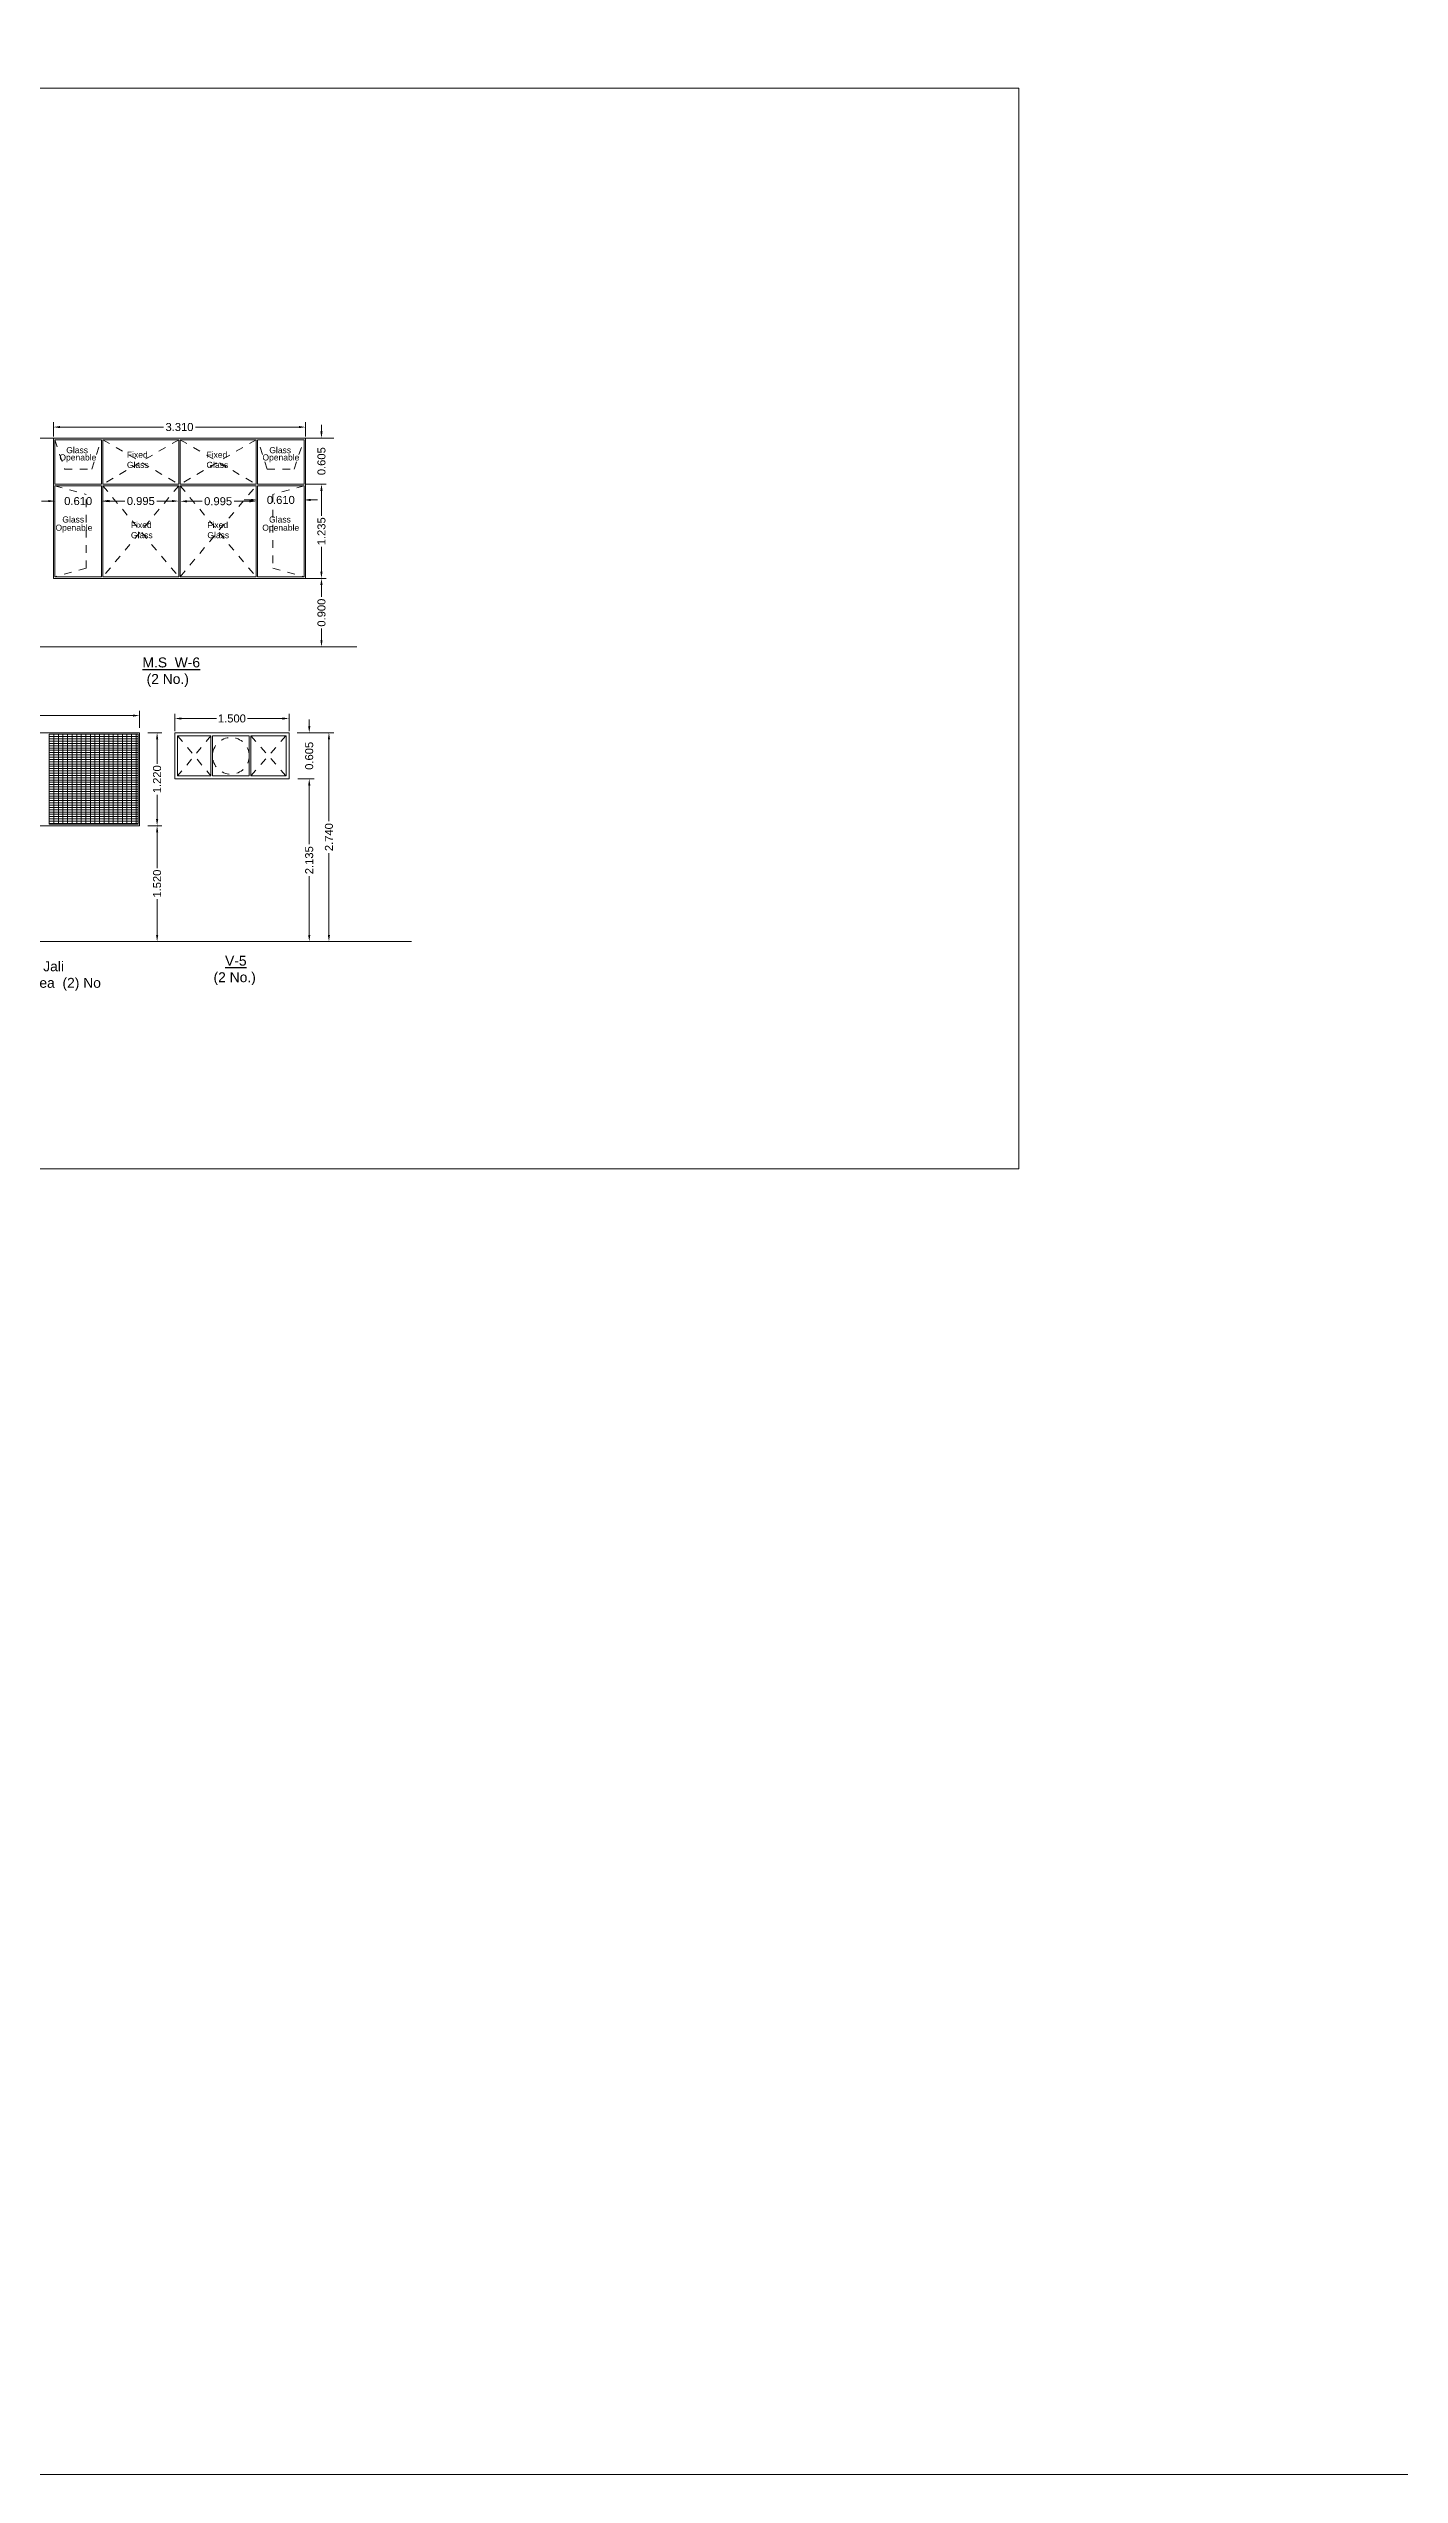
# Model space of a CAD drawing. Header units: millimetres. Extents: x 1898 to 3725, y 783 to 1532.
# Drawn here: x 3077.68 to 3095.41, y 1006.78 to 1038.62 of the extents above; entities that cross this region are included whole.
import ezdxf

# ---------------------------------------------------------------- set-up
doc = ezdxf.new("R2010")
doc.units = ezdxf.units.MM
doc.linetypes.add('DASHED', pattern=[0.75, 0.5, -0.25])
doc.linetypes.add('DASHED2', pattern=[0.375, 0.25, -0.125])
doc.layers.get('Defpoints').update_dxf_attribs({"lineweight": 15})
for name, color, linetype, lineweight in [('dim.1', 6, 'Continuous', 18), ('FLOOR FINISH', 10, 'Continuous', 15), ('HIDDEN-2', 1, 'DASHED2', 9), ('Jali', 40, 'Continuous', 5), ('TEXT', 7, 'Continuous', 15), ('Text-2', 180, 'Continuous', 25), ('Ventilator', 4, 'DASHED', 18), ('Window n door', 150, 'Continuous', 15)]:
    doc.layers.add(name, color=color, linetype=linetype, lineweight=lineweight)
doc.styles.add('L120', font='arial.ttf', dxfattribs={"height": 0.6})
doc.styles.add('Tabrej', font='arial.ttf')
doc.dimstyles.new('DIMEN', dxfattribs={"dimtxt": 0.3, "dimasz": 0.25, "dimexe": 0.18, "dimexo": 0.0625, "dimgap": 0.09, "dimtad": 0, "dimdec": 3, "dimzin": 0, "dimdsep": 46, "dimtxsty": 'Tabrej', "dimcen": 0, "dimclrd": 256, "dimclre": 256, "dimclrt": 7, "dimadec": 0, "dimazin": 0, "dimtfac": 1, "dimtdec": 3, "dimtofl": 0, "dimtmove": 0, "dimatfit": 1, "dimfxl": 0, "dimtolj": 1, "dimtzin": 0, "dimlwd": -1, "dimlwe": -1, "dimarcsym": 0})

# ---------------------------------------------------------------- blocks, each defined once
blk = doc.blocks.new('*D552')
at = {"layer": 'Defpoints', "color": 0, "lineweight": 15, "ltscale": 0.05, "transparency": 16777216}
for p in [(3075.3, 1029.686), (3078.875, 1029.869), (3078.875, 1029.686)]:
    blk.add_point(p, dxfattribs=at)
at = {"layer": 'dim.1', "ltscale": 0.05, "transparency": 16777216}
for p, q in [((3075.3, 1029.708), (3075.3, 1029.932)), ((3075.387, 1029.869), (3076.919, 1029.869)), ((3078.787, 1029.869), (3077.255, 1029.869)), ((3078.875, 1029.708), (3078.875, 1029.932))]:
    blk.add_line(p, q, dxfattribs=at)
at = {"layer": 'dim.1', "lineweight": 15, "ltscale": 0.05, "transparency": 16777216}
for points in [[(3075.387, 1029.884), (3075.387, 1029.855), (3075.3, 1029.869)], [(3078.787, 1029.884), (3078.787, 1029.855), (3078.875, 1029.869)]]:
    blk.add_solid(points, dxfattribs=at)
at = {"layer": 'dim.1', "color": 7, "ltscale": 0.05, "transparency": 16777216, "insert": (3077.087, 1029.869), "char_height": 0.105, "attachment_point": 5, "style": 'Tabrej'}
blk.add_mtext('\\A1;3.35', dxfattribs=at)
blk = doc.blocks.new('*D553')
at = {"layer": 'Defpoints', "color": 0, "lineweight": 15, "ltscale": 0.05, "transparency": 16777216}
for p in [(3078.964, 1029.644), (3079.105, 1029.644), (3078.964, 1028.424)]:
    blk.add_point(p, dxfattribs=at)
at = {"layer": 'dim.1', "ltscale": 0.05, "transparency": 16777216}
for p, q in [((3078.985, 1029.644), (3079.168, 1029.644)), ((3079.105, 1029.556), (3079.105, 1029.237)), ((3079.105, 1028.511), (3079.105, 1028.83)), ((3078.985, 1028.424), (3079.168, 1028.424))]:
    blk.add_line(p, q, dxfattribs=at)
at = {"layer": 'dim.1', "lineweight": 15, "ltscale": 0.05, "transparency": 16777216}
for points in [[(3079.091, 1029.556), (3079.12, 1029.556), (3079.105, 1029.644)], [(3079.091, 1028.511), (3079.12, 1028.511), (3079.105, 1028.424)]]:
    blk.add_solid(points, dxfattribs=at)
at = {"layer": 'dim.1', "color": 7, "ltscale": 0.05, "transparency": 16777216, "insert": (3079.105, 1029.034), "char_height": 0.105, "attachment_point": 5, "rotation": 90, "style": 'Tabrej'}
blk.add_mtext('\\A1;1.220', dxfattribs=at)
blk = doc.blocks.new('*D555')
at = {"layer": 'Defpoints', "color": 0, "lineweight": 15, "ltscale": 0.05, "transparency": 16777216}
for p in [(3079.105, 1028.424), (3078.875, 1026.904), (3079.105, 1026.904)]:
    blk.add_point(p, dxfattribs=at)
at = {"layer": 'dim.1', "ltscale": 0.05, "transparency": 16777216}
for p, q in [((3079.083, 1028.424), (3079.042, 1028.424)), ((3079.105, 1028.336), (3079.105, 1027.867)), ((3079.105, 1026.991), (3079.105, 1027.46)), ((3078.896, 1026.904), (3079.168, 1026.904))]:
    blk.add_line(p, q, dxfattribs=at)
at = {"layer": 'dim.1', "lineweight": 15, "ltscale": 0.05, "transparency": 16777216}
for points in [[(3079.091, 1028.336), (3079.12, 1028.336), (3079.105, 1028.424)], [(3079.091, 1026.991), (3079.12, 1026.991), (3079.105, 1026.904)]]:
    blk.add_solid(points, dxfattribs=at)
at = {"layer": 'dim.1', "color": 7, "ltscale": 0.05, "transparency": 16777216, "insert": (3079.105, 1027.664), "char_height": 0.105, "attachment_point": 5, "rotation": 90, "style": 'Tabrej'}
blk.add_mtext('\\A1;1.520', dxfattribs=at)
blk = doc.blocks.new('*D563')
at = {"layer": 'Defpoints', "color": 0, "lineweight": 15, "ltscale": 0.05, "transparency": 16777216}
for p in [(3080.92, 1029.644), (3080.929, 1029.039), (3081.102, 1029.039)]:
    blk.add_point(p, dxfattribs=at)
at = {"layer": 'dim.1', "ltscale": 0.05, "transparency": 16777216}
for p, q in [((3081.102, 1029.731), (3081.102, 1029.819)), ((3080.942, 1029.644), (3081.165, 1029.644)), ((3080.951, 1029.039), (3081.165, 1029.039)), ((3081.102, 1028.951), (3081.102, 1028.864))]:
    blk.add_line(p, q, dxfattribs=at)
at = {"layer": 'dim.1', "lineweight": 15, "ltscale": 0.05, "transparency": 16777216}
for points in [[(3081.088, 1029.731), (3081.117, 1029.731), (3081.102, 1029.644)], [(3081.088, 1028.951), (3081.117, 1028.951), (3081.102, 1029.039)]]:
    blk.add_solid(points, dxfattribs=at)
at = {"layer": 'dim.1', "color": 7, "ltscale": 0.05, "transparency": 16777216, "insert": (3081.102, 1029.341), "char_height": 0.105, "attachment_point": 5, "rotation": 90, "style": 'Tabrej'}
blk.add_mtext('\\A1;0.605', dxfattribs=at)
blk = doc.blocks.new('*D564')
at = {"layer": 'Defpoints', "color": 0, "lineweight": 15, "ltscale": 0.05, "transparency": 16777216}
for p in [(3080.837, 1029.831), (3079.337, 1029.644), (3080.837, 1029.644)]:
    blk.add_point(p, dxfattribs=at)
at = {"layer": 'dim.1', "ltscale": 0.05, "transparency": 16777216}
for p, q in [((3079.337, 1029.665), (3079.337, 1029.894)), ((3079.424, 1029.831), (3079.883, 1029.831)), ((3080.749, 1029.831), (3080.29, 1029.831)), ((3080.837, 1029.665), (3080.837, 1029.894))]:
    blk.add_line(p, q, dxfattribs=at)
at = {"layer": 'dim.1', "lineweight": 15, "ltscale": 0.05, "transparency": 16777216}
for points in [[(3079.424, 1029.845), (3079.424, 1029.816), (3079.337, 1029.831)], [(3080.749, 1029.845), (3080.749, 1029.816), (3080.837, 1029.831)]]:
    blk.add_solid(points, dxfattribs=at)
at = {"layer": 'dim.1', "color": 7, "ltscale": 0.05, "transparency": 16777216, "insert": (3080.087, 1029.831), "char_height": 0.105, "attachment_point": 5, "style": 'Tabrej'}
blk.add_mtext('\\A1;1.500', dxfattribs=at)
blk = doc.blocks.new('*D565')
at = {"layer": 'Defpoints', "color": 0, "lineweight": 15, "ltscale": 0.05, "transparency": 16777216}
for p in [(3080.929, 1029.039), (3080.807, 1026.904), (3081.102, 1026.904)]:
    blk.add_point(p, dxfattribs=at)
at = {"layer": 'dim.1', "ltscale": 0.05, "transparency": 16777216}
for p, q in [((3080.951, 1029.039), (3081.165, 1029.039)), ((3081.102, 1028.951), (3081.102, 1028.181)), ((3081.102, 1026.991), (3081.102, 1027.761)), ((3080.828, 1026.904), (3081.165, 1026.904))]:
    blk.add_line(p, q, dxfattribs=at)
at = {"layer": 'dim.1', "lineweight": 15, "ltscale": 0.05, "transparency": 16777216}
for points in [[(3081.088, 1028.951), (3081.117, 1028.951), (3081.102, 1029.039)], [(3081.088, 1026.991), (3081.117, 1026.991), (3081.102, 1026.904)]]:
    blk.add_solid(points, dxfattribs=at)
at = {"layer": 'dim.1', "color": 7, "ltscale": 0.05, "transparency": 16777216, "insert": (3081.102, 1027.971), "char_height": 0.105, "attachment_point": 5, "rotation": 90, "style": 'Tabrej'}
blk.add_mtext('\\A1;2.135', dxfattribs=at)
blk = doc.blocks.new('*D566')
at = {"layer": 'Defpoints', "color": 0, "lineweight": 15, "ltscale": 0.05, "transparency": 16777216}
for p in [(3080.95, 1029.644), (3081.361, 1026.904), (3081.361, 1026.904)]:
    blk.add_point(p, dxfattribs=at)
at = {"layer": 'dim.1', "ltscale": 0.05, "transparency": 16777216}
for p, q in [((3080.972, 1029.644), (3081.424, 1029.644)), ((3081.361, 1029.556), (3081.361, 1028.483)), ((3081.361, 1026.991), (3081.361, 1028.064)), ((3081.339, 1026.904), (3081.298, 1026.904))]:
    blk.add_line(p, q, dxfattribs=at)
at = {"layer": 'dim.1', "lineweight": 15, "ltscale": 0.05, "transparency": 16777216}
for points in [[(3081.346, 1029.556), (3081.375, 1029.556), (3081.361, 1029.644)], [(3081.346, 1026.991), (3081.375, 1026.991), (3081.361, 1026.904)]]:
    blk.add_solid(points, dxfattribs=at)
at = {"layer": 'dim.1', "color": 7, "ltscale": 0.05, "transparency": 16777216, "insert": (3081.361, 1028.274), "char_height": 0.105, "attachment_point": 5, "rotation": 90, "style": 'Tabrej'}
blk.add_mtext('\\A1;2.740', dxfattribs=at)
blk = doc.blocks.new('*D567')
at = {"layer": 'Defpoints', "color": 0, "lineweight": 15, "ltscale": 0.05, "transparency": 16777216}
for p in [(3077.744, 1033.656), (3077.744, 1033.51), (3081.054, 1033.51)]:
    blk.add_point(p, dxfattribs=at)
at = {"layer": 'dim.1', "ltscale": 0.05, "transparency": 16777216}
for p, q in [((3077.744, 1033.532), (3077.744, 1033.719)), ((3077.831, 1033.656), (3079.19, 1033.656)), ((3080.966, 1033.656), (3079.607, 1033.656)), ((3081.054, 1033.532), (3081.054, 1033.719))]:
    blk.add_line(p, q, dxfattribs=at)
at = {"layer": 'dim.1', "lineweight": 15, "ltscale": 0.05, "transparency": 16777216}
for points in [[(3077.831, 1033.67), (3077.831, 1033.641), (3077.744, 1033.656)], [(3080.966, 1033.67), (3080.966, 1033.641), (3081.054, 1033.656)]]:
    blk.add_solid(points, dxfattribs=at)
at = {"layer": 'dim.1', "color": 7, "ltscale": 0.05, "transparency": 16777216, "insert": (3079.399, 1033.656), "char_height": 0.105, "attachment_point": 5, "style": 'Tabrej'}
blk.add_mtext('\\A1;3.310', dxfattribs=at)
blk = doc.blocks.new('*D568')
at = {"layer": 'Defpoints', "color": 0, "lineweight": 15, "ltscale": 0.05, "transparency": 16777216}
for p in [(3079.409, 1032.885), (3080.404, 1032.885), (3079.409, 1032.682)]:
    blk.add_point(p, dxfattribs=at)
at = {"layer": 'dim.1', "ltscale": 0.05, "transparency": 16777216}
for p, q in [((3079.409, 1032.863), (3079.409, 1032.619)), ((3079.496, 1032.682), (3079.697, 1032.682)), ((3080.316, 1032.682), (3080.115, 1032.682)), ((3080.404, 1032.863), (3080.404, 1032.619))]:
    blk.add_line(p, q, dxfattribs=at)
at = {"layer": 'dim.1', "lineweight": 15, "ltscale": 0.05, "transparency": 16777216}
for points in [[(3079.496, 1032.696), (3079.496, 1032.667), (3079.409, 1032.682)], [(3080.316, 1032.696), (3080.316, 1032.667), (3080.404, 1032.682)]]:
    blk.add_solid(points, dxfattribs=at)
at = {"layer": 'dim.1', "color": 7, "ltscale": 0.05, "transparency": 16777216, "insert": (3079.906, 1032.682), "char_height": 0.105, "attachment_point": 5, "style": 'Tabrej'}
blk.add_mtext('\\A1;0.995', dxfattribs=at)
blk = doc.blocks.new('*D569')
at = {"layer": 'Defpoints', "color": 0, "lineweight": 15, "ltscale": 0.05, "transparency": 16777216}
for p in [(3078.394, 1032.685), (3078.394, 1032.685), (3079.389, 1032.685)]:
    blk.add_point(p, dxfattribs=at)
at = {"layer": 'dim.1', "ltscale": 0.05, "transparency": 16777216}
for p, q in [((3078.394, 1032.707), (3078.394, 1032.748)), ((3078.481, 1032.685), (3078.682, 1032.685)), ((3079.301, 1032.685), (3079.1, 1032.685)), ((3079.389, 1032.663), (3079.389, 1032.622))]:
    blk.add_line(p, q, dxfattribs=at)
at = {"layer": 'dim.1', "lineweight": 15, "ltscale": 0.05, "transparency": 16777216}
for points in [[(3078.481, 1032.699), (3078.481, 1032.67), (3078.394, 1032.685)], [(3079.301, 1032.699), (3079.301, 1032.67), (3079.389, 1032.685)]]:
    blk.add_solid(points, dxfattribs=at)
at = {"layer": 'dim.1', "color": 7, "ltscale": 0.05, "transparency": 16777216, "insert": (3078.891, 1032.685), "char_height": 0.105, "attachment_point": 5, "style": 'Tabrej'}
blk.add_mtext('\\A1;0.995', dxfattribs=at)
blk = doc.blocks.new('*D570')
at = {"layer": 'Defpoints', "color": 0, "lineweight": 15, "ltscale": 0.05, "transparency": 16777216}
for p in [(3081.054, 1031.67), (3081.054, 1030.77), (3081.263, 1030.77)]:
    blk.add_point(p, dxfattribs=at)
at = {"layer": 'dim.1', "ltscale": 0.05, "transparency": 16777216}
for p, q in [((3081.075, 1031.67), (3081.326, 1031.67)), ((3081.263, 1031.583), (3081.263, 1031.429)), ((3081.263, 1030.858), (3081.263, 1031.012)), ((3081.075, 1030.77), (3081.326, 1030.77))]:
    blk.add_line(p, q, dxfattribs=at)
at = {"layer": 'dim.1', "lineweight": 15, "ltscale": 0.05, "transparency": 16777216}
for points in [[(3081.248, 1031.583), (3081.277, 1031.583), (3081.263, 1031.67)], [(3081.248, 1030.858), (3081.277, 1030.858), (3081.263, 1030.77)]]:
    blk.add_solid(points, dxfattribs=at)
at = {"layer": 'dim.1', "color": 7, "ltscale": 0.05, "transparency": 16777216, "insert": (3081.263, 1031.22), "char_height": 0.105, "attachment_point": 5, "rotation": 90, "style": 'Tabrej'}
blk.add_mtext('\\A1;0.900', dxfattribs=at)
blk = doc.blocks.new('*D571')
at = {"layer": 'Defpoints', "color": 0, "lineweight": 15, "ltscale": 0.05, "transparency": 16777216}
for p in [(3080.424, 1032.699), (3081.034, 1032.699), (3081.034, 1032.68)]:
    blk.add_point(p, dxfattribs=at)
at = {"layer": 'dim.1', "ltscale": 0.05, "transparency": 16777216}
for p, q in [((3080.336, 1032.699), (3080.249, 1032.699)), ((3080.424, 1032.678), (3080.424, 1032.636)), ((3081.034, 1032.702), (3081.034, 1032.762)), ((3081.121, 1032.699), (3081.209, 1032.699))]:
    blk.add_line(p, q, dxfattribs=at)
at = {"layer": 'dim.1', "lineweight": 15, "ltscale": 0.05, "transparency": 16777216}
for points in [[(3080.336, 1032.714), (3080.336, 1032.685), (3080.424, 1032.699)], [(3081.121, 1032.714), (3081.121, 1032.685), (3081.034, 1032.699)]]:
    blk.add_solid(points, dxfattribs=at)
at = {"layer": 'dim.1', "color": 7, "ltscale": 0.05, "transparency": 16777216, "insert": (3080.729, 1032.699), "char_height": 0.105, "attachment_point": 5, "style": 'Tabrej'}
blk.add_mtext('\\A1;0.610', dxfattribs=at)
blk = doc.blocks.new('*D572')
at = {"layer": 'Defpoints', "color": 0, "lineweight": 15, "ltscale": 0.05, "transparency": 16777216}
for p in [(3077.764, 1032.684), (3077.764, 1032.68), (3078.374, 1032.684)]:
    blk.add_point(p, dxfattribs=at)
at = {"layer": 'dim.1', "ltscale": 0.05, "transparency": 16777216}
for p, q in [((3077.676, 1032.684), (3077.589, 1032.684)), ((3077.764, 1032.702), (3077.764, 1032.747)), ((3078.374, 1032.706), (3078.374, 1032.747)), ((3078.461, 1032.684), (3078.549, 1032.684))]:
    blk.add_line(p, q, dxfattribs=at)
at = {"layer": 'dim.1', "lineweight": 15, "ltscale": 0.05, "transparency": 16777216}
for points in [[(3077.676, 1032.699), (3077.676, 1032.67), (3077.764, 1032.684)], [(3078.461, 1032.699), (3078.461, 1032.67), (3078.374, 1032.684)]]:
    blk.add_solid(points, dxfattribs=at)
at = {"layer": 'dim.1', "color": 7, "ltscale": 0.05, "transparency": 16777216, "insert": (3078.069, 1032.684), "char_height": 0.105, "attachment_point": 5, "style": 'Tabrej'}
blk.add_mtext('\\A1;0.610', dxfattribs=at)
blk = doc.blocks.new('*D575')
at = {"layer": 'Defpoints', "color": 0, "lineweight": 15, "ltscale": 0.05, "transparency": 16777216}
for p in [(3081.034, 1032.905), (3081.034, 1031.67), (3081.263, 1031.67)]:
    blk.add_point(p, dxfattribs=at)
at = {"layer": 'dim.1', "ltscale": 0.05, "transparency": 16777216}
for p, q in [((3081.055, 1032.905), (3081.326, 1032.905)), ((3081.263, 1032.818), (3081.263, 1032.492)), ((3081.263, 1031.758), (3081.263, 1032.084)), ((3081.055, 1031.67), (3081.326, 1031.67))]:
    blk.add_line(p, q, dxfattribs=at)
at = {"layer": 'dim.1', "lineweight": 15, "ltscale": 0.05, "transparency": 16777216}
for points in [[(3081.248, 1032.818), (3081.277, 1032.818), (3081.263, 1032.905)], [(3081.248, 1031.758), (3081.277, 1031.758), (3081.263, 1031.67)]]:
    blk.add_solid(points, dxfattribs=at)
at = {"layer": 'dim.1', "color": 7, "ltscale": 0.05, "transparency": 16777216, "insert": (3081.263, 1032.288), "char_height": 0.105, "attachment_point": 5, "rotation": 90, "style": 'Tabrej'}
blk.add_mtext('\\A1;1.235', dxfattribs=at)
blk = doc.blocks.new('*D576')
at = {"layer": 'Defpoints', "color": 0, "lineweight": 15, "ltscale": 0.05, "transparency": 16777216}
for p in [(3081.11, 1033.51), (3081.263, 1033.51), (3081.104, 1032.905)]:
    blk.add_point(p, dxfattribs=at)
at = {"layer": 'dim.1', "ltscale": 0.05, "transparency": 16777216}
for p, q in [((3081.132, 1033.51), (3081.326, 1033.51)), ((3081.263, 1033.598), (3081.263, 1033.685)), ((3081.126, 1032.905), (3081.326, 1032.905)), ((3081.263, 1032.818), (3081.263, 1032.73))]:
    blk.add_line(p, q, dxfattribs=at)
at = {"layer": 'dim.1', "lineweight": 15, "ltscale": 0.05, "transparency": 16777216}
for points in [[(3081.248, 1033.598), (3081.277, 1033.598), (3081.263, 1033.51)], [(3081.248, 1032.818), (3081.277, 1032.818), (3081.263, 1032.905)]]:
    blk.add_solid(points, dxfattribs=at)
at = {"layer": 'dim.1', "color": 7, "ltscale": 0.05, "transparency": 16777216, "insert": (3081.263, 1033.208), "char_height": 0.105, "attachment_point": 5, "rotation": 90, "style": 'Tabrej'}
blk.add_mtext('\\A1;0.605', dxfattribs=at)

msp = doc.modelspace()

# ---------------------------------------------------------------- linework, layer by layer
at = {"layer": 'Defpoints', "linetype": 'Continuous'}
for points in [[(3028.2475, 1131.0291), (3181.3992, 1131.0291), (3181.3992, 1006.7848), (3028.2475, 1006.7848)], [(3090.4188, 1038.1049), (3058.7506, 1038.1049), (3058.7506, 1023.9228), (3090.4188, 1023.9228)]]:
    msp.add_lwpolyline(points, close=True, dxfattribs=at)
at = {"layer": 'FLOOR FINISH', "ltscale": 0.05}
for p, q in [((3059.3018, 1033.5103), (3081.4237, 1033.5103)), ((3059.223, 1030.7703), (3081.7263, 1030.7703)), ((3059.8064, 1026.9035), (3082.4464, 1026.9035))]:
    msp.add_line(p, q, dxfattribs=at)
at = {"layer": 'HIDDEN-2', "ltscale": 0.15}
for p, q in [((3077.7635, 1033.4903), (3077.8898, 1033.1053)), ((3078.2472, 1033.1053), (3078.3735, 1033.4903)), ((3078.3935, 1033.4903), (3079.3885, 1032.9053)), ((3079.3885, 1033.4903), (3078.3935, 1032.9053)), ((3079.4085, 1033.4903), (3080.4035, 1032.9053)), ((3080.4035, 1033.4903), (3079.4085, 1032.9053)), ((3080.5498, 1033.1053), (3080.4235, 1033.4903)), ((3080.9033, 1033.1053), (3081.0335, 1033.4903)), ((3077.7635, 1032.8853), (3078.1735, 1032.7707)), ((3077.8898, 1033.1053), (3078.2472, 1033.1053)), ((3078.3935, 1032.8853), (3079.3885, 1031.6903)), ((3079.3885, 1032.8853), (3078.3935, 1031.6903)), ((3079.4085, 1032.8853), (3080.4035, 1031.6903)), ((3079.4085, 1031.6903), (3080.4035, 1032.8853)), ((3080.5498, 1033.1053), (3080.9033, 1033.1053)), ((3081.0335, 1032.8853), (3080.6235, 1032.7707)), ((3078.1735, 1031.8049), (3078.1735, 1032.7707)), ((3080.6235, 1032.7707), (3080.6235, 1031.8049)), ((3078.1735, 1031.8049), (3077.7635, 1031.6903)), ((3080.6235, 1031.8049), (3081.0335, 1031.6903)), ((3079.8121, 1029.6055), (3079.3746, 1029.0765)), ((3079.3746, 1029.6055), (3079.8121, 1029.0765)), ((3080.3346, 1029.6055), (3080.7986, 1029.0765)), ((3080.3346, 1029.0765), (3080.7986, 1029.6055))]:
    msp.add_line(p, q, dxfattribs=at)
msp.add_circle((3080.0733, 1029.341), 0.2412, dxfattribs=at)
at = {"layer": 'Jali'}
for p, q in [((3077.6896, 1029.5935), (3078.8546, 1029.5935)), ((3077.6896, 1029.5635), (3078.8546, 1029.5635)), ((3077.6896, 1029.5335), (3078.8546, 1029.5335)), ((3077.6896, 1029.5035), (3078.8546, 1029.5035)), ((3077.6896, 1029.4735), (3078.8546, 1029.4735)), ((3077.6896, 1029.4435), (3078.8546, 1029.4435)), ((3077.6896, 1029.4135), (3078.8546, 1029.4135)), ((3077.6896, 1029.3835), (3078.8546, 1029.3835)), ((3077.7496, 1029.6235), (3077.7496, 1028.4435)), ((3077.8096, 1029.6235), (3077.8096, 1028.4435)), ((3077.8696, 1029.6235), (3077.8696, 1028.4435)), ((3077.9296, 1029.6235), (3077.9296, 1028.4435)), ((3077.9896, 1029.6235), (3077.9896, 1028.4435)), ((3078.0496, 1029.6235), (3078.0496, 1028.4435)), ((3078.1096, 1029.6235), (3078.1096, 1028.4435)), ((3078.1696, 1029.6235), (3078.1696, 1028.4435)), ((3078.2296, 1029.6235), (3078.2296, 1028.4435)), ((3078.2896, 1029.6235), (3078.2896, 1028.4435)), ((3078.3496, 1029.6235), (3078.3496, 1028.4435)), ((3078.4096, 1029.6235), (3078.4096, 1028.4435)), ((3078.4696, 1029.6235), (3078.4696, 1028.4435)), ((3078.5296, 1029.6235), (3078.5296, 1028.4435)), ((3078.5896, 1029.6235), (3078.5896, 1028.4435)), ((3078.6496, 1029.6235), (3078.6496, 1028.4435)), ((3078.7096, 1029.6235), (3078.7096, 1028.4435)), ((3078.7696, 1029.6235), (3078.7696, 1028.4435)), ((3077.6896, 1029.3535), (3078.8546, 1029.3535)), ((3077.6896, 1029.3235), (3078.8546, 1029.3235)), ((3077.6896, 1029.2935), (3078.8546, 1029.2935)), ((3077.6896, 1029.2635), (3078.8546, 1029.2635)), ((3077.6896, 1029.2335), (3078.8546, 1029.2335)), ((3077.6896, 1029.2035), (3078.8546, 1029.2035)), ((3077.6896, 1029.1735), (3078.8546, 1029.1735)), ((3077.6896, 1029.1435), (3078.8546, 1029.1435)), ((3077.6896, 1029.0235), (3078.8546, 1029.0235)), ((3077.6896, 1028.9935), (3078.8546, 1028.9935)), ((3077.6896, 1028.9635), (3078.8546, 1028.9635)), ((3077.6896, 1028.9335), (3078.8546, 1028.9335)), ((3077.6896, 1028.9035), (3078.8546, 1028.9035)), ((3077.6896, 1028.8735), (3078.8546, 1028.8735)), ((3077.6896, 1028.8435), (3078.8546, 1028.8435)), ((3077.6896, 1028.8135), (3078.8546, 1028.8135)), ((3077.6896, 1028.7835), (3078.8546, 1028.7835)), ((3077.6896, 1028.7535), (3078.8546, 1028.7535)), ((3077.6896, 1028.7235), (3078.8546, 1028.7235)), ((3077.6896, 1028.6935), (3078.8546, 1028.6935)), ((3077.6896, 1028.6635), (3078.8546, 1028.6635)), ((3077.6896, 1028.6335), (3078.8546, 1028.6335)), ((3077.6896, 1028.6035), (3078.8546, 1028.6035)), ((3077.6896, 1028.5735), (3078.8546, 1028.5735)), ((3077.6896, 1028.5435), (3078.8546, 1028.5435)), ((3077.6896, 1028.5135), (3078.8546, 1028.5135)), ((3077.6896, 1028.4835), (3078.8546, 1028.4835)), ((3077.6896, 1028.4535), (3078.8546, 1028.4535))]:
    msp.add_line(p, q, dxfattribs=at)
at = {"layer": 'Ventilator', "linetype": 'Continuous'}
for p, q in [((3077.6896, 1029.6235), (3077.6896, 1028.4435)), ((3078.8296, 1029.6235), (3078.8296, 1028.4435)), ((3079.8121, 1029.6055), (3079.3746, 1029.6055)), ((3079.3746, 1029.6055), (3079.3746, 1029.0765)), ((3079.8121, 1029.6055), (3079.8121, 1029.0765)), ((3080.3146, 1029.6055), (3079.8321, 1029.6055)), ((3079.8321, 1029.6055), (3079.8321, 1029.0765)), ((3080.3146, 1029.0765), (3080.3146, 1029.6055)), ((3080.7986, 1029.6055), (3080.3346, 1029.6055)), ((3080.3346, 1029.0765), (3080.3346, 1029.6055)), ((3080.7986, 1029.0765), (3080.7986, 1029.6055)), ((3077.6896, 1029.1135), (3078.8546, 1029.1135)), ((3077.6896, 1029.0835), (3078.8546, 1029.0835)), ((3077.6896, 1029.0535), (3078.8546, 1029.0535)), ((3079.3746, 1029.0765), (3079.8121, 1029.0765)), ((3079.8321, 1029.0765), (3080.3146, 1029.0765)), ((3080.3346, 1029.0765), (3080.7986, 1029.0765))]:
    msp.add_line(p, q, dxfattribs=at)
for points in [[(3075.2996, 1029.6435), (3078.8746, 1029.6435), (3078.8746, 1028.4235), (3075.2996, 1028.4235)], [(3080.3386, 1029.0385), (3080.8366, 1029.0385), (3080.8366, 1029.6435), (3079.3366, 1029.6435), (3079.3366, 1029.0385)]]:
    msp.add_lwpolyline(points, close=True, dxfattribs=at)
msp.add_lwpolyline([(3077.6896, 1029.6235), (3078.8546, 1029.6235), (3078.8546, 1028.4435), (3077.6896, 1028.4435)], dxfattribs=at)
at = {"layer": 'Window n door', "ltscale": 0.05}
for p, q in [((3077.7635, 1033.4903), (3078.3735, 1033.4903)), ((3077.7635, 1032.9053), (3077.7635, 1033.4903)), ((3078.3735, 1032.9053), (3078.3735, 1033.4903)), ((3078.3935, 1033.4903), (3079.3885, 1033.4903)), ((3078.3935, 1032.9053), (3078.3935, 1033.4903)), ((3079.3885, 1033.4903), (3079.3885, 1032.9053)), ((3079.4085, 1033.4903), (3080.4035, 1033.4903)), ((3079.4085, 1033.4903), (3079.4085, 1032.9053)), ((3080.4035, 1033.4903), (3080.4035, 1032.9053)), ((3080.4235, 1033.4903), (3081.0335, 1033.4903)), ((3080.4235, 1033.4903), (3080.4235, 1032.9053)), ((3081.0335, 1033.4903), (3081.0335, 1032.9053)), ((3077.7635, 1032.9053), (3078.3735, 1032.9053)), ((3077.7635, 1032.8853), (3078.3735, 1032.8853)), ((3077.7635, 1031.6903), (3077.7635, 1032.8853)), ((3078.3735, 1031.6903), (3078.3735, 1032.8853)), ((3078.3935, 1032.9053), (3079.3885, 1032.9053)), ((3078.3935, 1032.8853), (3079.3885, 1032.8853)), ((3078.3935, 1031.6903), (3078.3935, 1032.8853)), ((3079.3885, 1032.8853), (3079.3885, 1031.6903)), ((3079.4085, 1032.9053), (3080.4035, 1032.9053)), ((3079.4085, 1032.8853), (3079.4085, 1031.6903)), ((3079.4085, 1032.8853), (3080.4035, 1032.8853)), ((3080.4035, 1032.8853), (3080.4035, 1031.6903)), ((3080.4235, 1032.9053), (3081.0335, 1032.9053)), ((3080.4235, 1032.8853), (3081.0335, 1032.8853)), ((3080.4235, 1032.8853), (3080.4235, 1031.6903)), ((3081.0335, 1032.8853), (3081.0335, 1031.6903)), ((3078.3735, 1031.6903), (3077.7635, 1031.6903)), ((3079.3885, 1031.6903), (3078.3935, 1031.6903)), ((3080.4035, 1031.6903), (3079.4085, 1031.6903)), ((3081.0335, 1031.6903), (3080.4235, 1031.6903))]:
    msp.add_line(p, q, dxfattribs=at)
msp.add_lwpolyline([(3077.7435, 1033.5103), (3081.0535, 1033.5103), (3081.0535, 1031.6703), (3077.7435, 1031.6703)], close=True, dxfattribs=at)

# ---------------------------------------------------------------- texts
at = {"layer": 'TEXT', "char_height": 0.08, "width": 6.84177, "attachment_point": 1, "rotation": 0, "style": 'L120'}
for s, insert in [('{\\fArial|b0|i0|c0|p34;Openable}', (3077.8225, 1033.2974)), ('{\\fArial|b0|i0|c0|p34;\\PGlass}', (3077.9122, 1033.5264)), ('{\\fArial|b0|i0|c0|p34;Fixed \\PGlass}', (3078.7088, 1033.3329)), ('{\\fArial|b0|i0|c0|p34;Fixed \\PGlass}', (3079.7535, 1033.3329)), ('{\\fArial|b0|i0|c0|p34;Openable}', (3080.488, 1033.2974)), ('{\\fArial|b0|i0|c0|p34;\\PGlass}', (3080.5778, 1033.5264)), ('{\\fArial|b0|i0|c0|p34;Openable}', (3077.7712, 1032.3754)), ('{\\fArial|b0|i0|c0|p34;\\PGlass}', (3077.861, 1032.6164)), ('{\\fArial|b0|i0|c0|p34;Fixed \\PGlass}', (3078.761, 1032.4109)), ('{\\fArial|b0|i0|c0|p34;Fixed \\PGlass}', (3079.7645, 1032.4109)), ('{\\fArial|b0|i0|c0|p34;Openable}', (3080.4855, 1032.3754)), ('{\\fArial|b0|i0|c0|p34;\\PGlass}', (3080.5752, 1032.6164))]:
    msp.add_mtext(s, dxfattribs=dict(at, insert=insert))
at = {"layer": 'Text-2', "ltscale": 0.05, "char_height": 0.13, "attachment_point": 1, "rotation": 0, "style": 'L120'}
for s, insert, width in [('{\\fTimes New Roman|b0|i0|c0|p18;   \\fArial|b0|i0|c0|p34;\\LM.S  W-6}  \\P    (2 No.)', (3078.7656, 1030.6316), 0.935895), ('      V4 M.S. Jali  \\P Drinking Area  (2) No', (3076.6114, 1026.6435), 1.902558), ('       {\\LV-5} \\P    (2 No.)', (3079.6442, 1026.7171), 2.308698)]:
    msp.add_mtext(s, dxfattribs=dict(at, insert=insert, width=width))

# ---------------------------------------------------------------- dimensions: what is measured, and where the dimension line sits
at = {"layer": 'dim.1', "ltscale": 0.05}
for base, p1, p2, picture, middle in [((3077.7435, 1033.6556), (3081.0535, 1033.5103), (3077.7435, 1033.5103), '*D567', (3079.3985, 1033.6556)), ((3079.4085, 1032.6815), (3080.4035, 1032.8853), (3079.4085, 1032.8853), '*D568', (3079.906, 1032.6815)), ((3077.7635, 1032.6841), (3078.3735, 1032.6841), (3077.7635, 1032.6804), '*D572', (3078.0685, 1032.6841)), ((3078.3935, 1032.6848), (3079.3885, 1032.6848), (3078.3935, 1032.6848), '*D569', (3078.891, 1032.6848)), ((3081.0335, 1032.6995), (3080.4235, 1032.6995), (3081.0335, 1032.6804), '*D571', (3080.7285, 1032.6995)), ((3080.8366, 1029.8306), (3079.3366, 1029.6435), (3080.8366, 1029.6435), '*D564', (3080.0866, 1029.8306))]:
    dim = msp.add_linear_dim(base=base, p1=p1, p2=p2, dimstyle='DIMEN', override={"dimscale": 0.35}, dxfattribs=at)
    dim.commit()
    dim.dimension.update_dxf_attribs({"geometry": picture, "text_midpoint": middle})
for base, p1, p2, picture, middle in [((3081.2626, 1033.5103), (3081.1044, 1032.9053), (3081.1096, 1033.5103), '*D576', (3081.2626, 1033.2078)), ((3081.1023, 1029.0385), (3080.9202, 1029.6435), (3080.9293, 1029.0385), '*D563', (3081.1023, 1029.341)), ((3079.1052, 1029.6435), (3078.9636, 1028.4235), (3078.9636, 1029.6435), '*D553', (3079.1052, 1029.0335)), ((3081.3607, 1026.9035), (3080.9502, 1029.6435), (3081.3607, 1026.9035), '*D566', (3081.3607, 1028.2735)), ((3081.1023, 1026.9035), (3080.9293, 1029.0385), (3080.8066, 1026.9035), '*D565', (3081.1023, 1027.971)), ((3079.1052, 1026.9035), (3079.1052, 1028.4235), (3078.8746, 1026.9035), '*D555', (3079.1052, 1027.6635))]:
    dim = msp.add_linear_dim(base=base, p1=p1, p2=p2, angle=90, dimstyle='DIMEN', override={"dimscale": 0.35}, dxfattribs=at)
    dim.commit()
    dim.dimension.update_dxf_attribs({"geometry": picture, "text_midpoint": middle})
for p1, p2, distance, picture, middle in [((3081.0335, 1032.9053), (3081.0335, 1031.6703), 0.2291, '*D575', (3081.2626, 1032.2878)), ((3081.0535, 1031.6703), (3081.0535, 1030.7703), 0.2091, '*D570', (3081.2626, 1031.2203))]:
    dim = msp.add_aligned_dim(p1=p1, p2=p2, distance=distance, dimstyle='DIMEN', override={"dimscale": 0.35}, dxfattribs=at)
    dim.commit()
    dim.dimension.update_dxf_attribs({"geometry": picture, "text_midpoint": middle})
dim = msp.add_linear_dim(base=(3078.8746, 1029.8695), p1=(3075.2996, 1029.6863), p2=(3078.8746, 1029.6863), text='3.35', dimstyle='DIMEN', override={"dimscale": 0.35}, dxfattribs=at)
dim.commit()
dim.dimension.update_dxf_attribs({"geometry": '*D552', "text_midpoint": (3077.0871, 1029.8695)})

doc.saveas('drawing.dxf')
